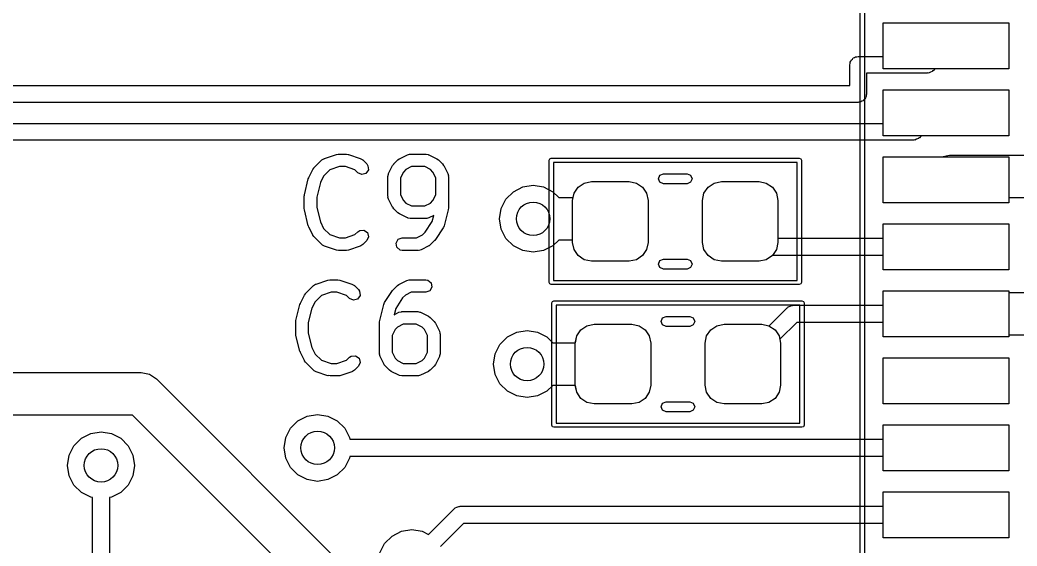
# Model space of a CAD drawing. Extents: x 96 to 198, y -147 to -47.
# Drawn here: x 122.95 to 134.85, y -119.67 to -113.39 of the extents above; entities that cross this region are included whole.
import ezdxf

# ---------------------------------------------------------------- set-up
doc = ezdxf.new("R2010")
doc.units = 0
doc.layers.add('BLACK', color=7, linetype='CONTINUOUS')

msp = doc.modelspace()

# ---------------------------------------------------------------- linework, layer by layer
at = {"layer": 'BLACK', "linetype": 'CONTINUOUS'}
for p, q in [((132.975, -122.8), (132.975, -109.4)), ((133.025, -109.425), (133.025, -122.775)), ((133.25, -113.825), (133.25, -113.425)), ((133.25, -113.425), (134.75, -113.425)), ((133.25, -113.975), (133.25, -113.425)), ((133.25, -113.425), (134.75, -113.425)), ((133.25, -113.975), (133.25, -113.425)), ((133.25, -113.425), (134.75, -113.425)), ((134.75, -113.425), (134.75, -113.975)), ((134.75, -113.425), (134.75, -113.975)), ((134.75, -113.425), (134.75, -113.975)), ((132.864, -113.881), (132.869, -113.866)), ((132.869, -113.866), (132.882, -113.857)), ((132.882, -113.857), (132.891, -113.844)), ((132.891, -113.844), (132.906, -113.839)), ((132.906, -113.839), (132.919, -113.83)), ((132.919, -113.83), (132.935, -113.83)), ((132.935, -113.83), (132.95, -113.825)), ((132.95, -113.825), (133.25, -113.825)), ((132.85, -113.925), (132.855, -113.91)), ((132.85, -114.175), (132.85, -113.925)), ((132.855, -113.894), (132.864, -113.881)), ((132.855, -113.91), (132.855, -113.894)), ((134.75, -113.975), (133.25, -113.975)), ((134.75, -113.975), (133.25, -113.975)), ((133.866, -113.975), (133.846, -113.996)), ((134.75, -113.975), (133.866, -113.975)), ((133.775, -114.025), (133.05, -114.025)), ((133.05, -114.025), (133.05, -114.275)), ((133.783, -114.023), (133.775, -114.025)), ((133.791, -114.024), (133.783, -114.023)), ((133.812, -114.013), (133.791, -114.024)), ((133.834, -114.006), (133.812, -114.013)), ((133.839, -113.999), (133.834, -114.006)), ((133.846, -113.996), (133.839, -113.999)), ((117.253, -114.175), (132.85, -114.175)), ((133.25, -114.625), (133.25, -114.225)), ((133.25, -114.225), (134.75, -114.225)), ((133.25, -114.775), (133.25, -114.225)), ((133.25, -114.225), (134.75, -114.225)), ((133.25, -114.775), (133.25, -114.225)), ((133.25, -114.225), (134.75, -114.225)), ((134.75, -114.225), (134.75, -114.775)), ((134.75, -114.225), (134.75, -114.775)), ((134.75, -114.225), (134.75, -114.775)), ((133.018, -114.343), (133.009, -114.356)), ((133.031, -114.334), (133.018, -114.343)), ((133.036, -114.319), (133.031, -114.334)), ((133.045, -114.306), (133.036, -114.319)), ((133.05, -114.275), (133.045, -114.29)), ((133.045, -114.29), (133.045, -114.306)), ((132.95, -114.375), (117.211, -114.375)), ((132.965, -114.37), (132.95, -114.375)), ((132.981, -114.37), (132.965, -114.37)), ((132.994, -114.361), (132.981, -114.37)), ((133.009, -114.356), (132.994, -114.361)), ((117.211, -114.625), (133.25, -114.625)), ((134.75, -114.775), (133.25, -114.775)), ((134.75, -114.775), (133.25, -114.775)), ((133.648, -114.813), (133.627, -114.824)), ((133.67, -114.806), (133.648, -114.813)), ((133.675, -114.799), (133.67, -114.806)), ((133.682, -114.796), (133.675, -114.799)), ((133.703, -114.775), (133.682, -114.796)), ((134.75, -114.775), (133.703, -114.775)), ((133.611, -114.825), (117.253, -114.825)), ((133.619, -114.823), (133.611, -114.825)), ((133.627, -114.824), (133.619, -114.823)), ((126.552, -115.062), (126.573, -115.047)), ((126.573, -115.047), (126.578, -115.047)), ((126.578, -115.047), (126.581, -115.044)), ((126.581, -115.044), (126.724, -114.996)), ((126.724, -114.996), (126.746, -114.993)), ((126.746, -114.993), (126.748, -114.992)), ((126.748, -114.992), (126.843, -114.992)), ((126.843, -114.992), (126.865, -114.996)), ((126.865, -114.996), (126.867, -114.996)), ((126.867, -114.996), (127.009, -115.044)), ((127.009, -115.044), (127.032, -115.056)), ((127.032, -115.056), (127.035, -115.06)), ((127.456, -115.062), (127.475, -115.049)), ((127.475, -115.049), (127.476, -115.048)), ((127.476, -115.048), (127.571, -115)), ((127.571, -115), (127.596, -114.993)), ((127.596, -114.993), (127.601, -114.994)), ((127.601, -114.994), (127.605, -114.992)), ((127.605, -114.992), (127.795, -114.992)), ((127.795, -114.992), (127.821, -114.997)), ((127.821, -114.997), (127.824, -115)), ((127.824, -115), (127.829, -115)), ((127.829, -115), (127.924, -115.048)), ((127.924, -115.048), (127.942, -115.061)), ((129.263, -115.066), (129.271, -115.048)), ((129.271, -115.048), (129.288, -115.041)), ((129.288, -115.041), (132.248, -115.041)), ((132.248, -115.041), (132.266, -115.048)), ((132.266, -115.048), (132.273, -115.066)), ((133.25, -115.575), (133.25, -115.025)), ((133.25, -115.025), (133.944, -115.025)), ((133.25, -115.575), (133.25, -115.025)), ((133.25, -115.025), (134.75, -115.025)), ((133.25, -115.575), (133.25, -115.025)), ((133.25, -115.025), (134.75, -115.025)), ((133.944, -115.025), (134.04, -115.006)), ((134.04, -115.006), (134.943, -115.006)), ((134.75, -115.025), (134.75, -115.575)), ((134.75, -115.025), (134.75, -115.575)), ((126.395, -115.272), (126.442, -115.177)), ((126.442, -115.177), (126.456, -115.159)), ((126.456, -115.157), (126.552, -115.062)), ((126.456, -115.159), (126.456, -115.157)), ((126.76, -115.142), (126.645, -115.181)), ((126.831, -115.142), (126.76, -115.142)), ((126.945, -115.181), (126.831, -115.142)), ((127.035, -115.06), (127.039, -115.062)), ((127.039, -115.062), (127.086, -115.11)), ((127.086, -115.11), (127.101, -115.131)), ((127.101, -115.131), (127.106, -115.182)), ((127.347, -115.224), (127.395, -115.129)), ((127.395, -115.129), (127.408, -115.111)), ((127.408, -115.111), (127.409, -115.11)), ((127.409, -115.11), (127.456, -115.062)), ((127.554, -115.177), (127.524, -115.207)), ((127.622, -115.142), (127.554, -115.177)), ((127.778, -115.142), (127.622, -115.142)), ((127.846, -115.177), (127.778, -115.142)), ((127.876, -115.207), (127.846, -115.177)), ((127.942, -115.061), (127.944, -115.062)), ((127.944, -115.062), (127.991, -115.11)), ((127.991, -115.11), (128.004, -115.128)), ((128.004, -115.128), (128.005, -115.129)), ((128.005, -115.129), (128.053, -115.224)), ((129.263, -116.526), (129.263, -115.066)), ((129.313, -115.091), (129.313, -116.501)), ((132.223, -115.091), (129.313, -115.091)), ((132.223, -116.501), (132.223, -115.091)), ((132.273, -115.066), (132.273, -116.526)), ((126.342, -115.478), (126.389, -115.287)), ((126.389, -115.287), (126.394, -115.275)), ((126.394, -115.275), (126.395, -115.272)), ((126.571, -115.255), (126.533, -115.332)), ((126.645, -115.181), (126.571, -115.255)), ((126.98, -115.216), (126.945, -115.181)), ((127.027, -115.237), (126.98, -115.216)), ((127.076, -115.224), (127.027, -115.237)), ((127.106, -115.182), (127.076, -115.224)), ((127.339, -115.258), (127.344, -115.232)), ((127.339, -115.496), (127.339, -115.258)), ((127.344, -115.232), (127.347, -115.229)), ((127.347, -115.229), (127.347, -115.224)), ((127.524, -115.207), (127.489, -115.276)), ((127.489, -115.276), (127.489, -115.478)), ((127.911, -115.276), (127.876, -115.207)), ((127.911, -115.478), (127.911, -115.276)), ((128.053, -115.224), (128.06, -115.249)), ((128.06, -115.249), (128.059, -115.254)), ((128.059, -115.254), (128.061, -115.258)), ((128.061, -115.258), (128.061, -115.639)), ((130.568, -115.286), (130.585, -115.243)), ((130.585, -115.328), (130.568, -115.286)), ((130.585, -115.243), (130.628, -115.226)), ((130.628, -115.226), (130.909, -115.226)), ((130.909, -115.226), (130.951, -115.243)), ((130.951, -115.243), (130.969, -115.286)), ((130.969, -115.286), (130.951, -115.328)), ((126.533, -115.332), (126.489, -115.505)), ((128.837, -115.441), (128.948, -115.384)), ((128.948, -115.384), (129.072, -115.365)), ((129.072, -115.365), (129.195, -115.384)), ((129.195, -115.384), (129.307, -115.441)), ((129.56, -115.46), (129.609, -115.387)), ((129.56, -115.46), (129.609, -115.387)), ((129.56, -115.46), (129.609, -115.387)), ((129.609, -115.387), (129.682, -115.338)), ((129.609, -115.387), (129.682, -115.338)), ((129.609, -115.387), (129.682, -115.338)), ((129.682, -115.338), (129.768, -115.321)), ((129.682, -115.338), (129.768, -115.321)), ((129.682, -115.338), (129.768, -115.321)), ((129.768, -115.321), (130.218, -115.321)), ((129.768, -115.321), (130.218, -115.321)), ((129.768, -115.321), (130.218, -115.321)), ((130.218, -115.321), (130.304, -115.338)), ((130.218, -115.321), (130.304, -115.338)), ((130.218, -115.321), (130.304, -115.338)), ((130.304, -115.338), (130.377, -115.387)), ((130.304, -115.338), (130.377, -115.387)), ((130.304, -115.338), (130.377, -115.387)), ((130.377, -115.387), (130.426, -115.46)), ((130.377, -115.387), (130.426, -115.46)), ((130.377, -115.387), (130.426, -115.46)), ((130.628, -115.346), (130.585, -115.328)), ((130.909, -115.346), (130.628, -115.346)), ((130.951, -115.328), (130.909, -115.346)), ((131.11, -115.46), (131.159, -115.387)), ((131.11, -115.46), (131.159, -115.387)), ((131.11, -115.46), (131.159, -115.387)), ((131.159, -115.387), (131.232, -115.338)), ((131.159, -115.387), (131.232, -115.338)), ((131.159, -115.387), (131.232, -115.338)), ((131.232, -115.338), (131.318, -115.321)), ((131.232, -115.338), (131.318, -115.321)), ((131.232, -115.338), (131.318, -115.321)), ((131.318, -115.321), (131.768, -115.321)), ((131.318, -115.321), (131.768, -115.321)), ((131.318, -115.321), (131.768, -115.321)), ((131.768, -115.321), (131.854, -115.338)), ((131.768, -115.321), (131.854, -115.338)), ((131.768, -115.321), (131.854, -115.338)), ((131.854, -115.338), (131.927, -115.387)), ((131.854, -115.338), (131.927, -115.387)), ((131.854, -115.338), (131.927, -115.387)), ((131.927, -115.387), (131.976, -115.46)), ((131.927, -115.387), (131.976, -115.46)), ((131.927, -115.387), (131.976, -115.46)), ((126.339, -115.496), (126.342, -115.481)), ((126.339, -115.639), (126.339, -115.496)), ((126.342, -115.481), (126.342, -115.478)), ((126.489, -115.505), (126.489, -115.63)), ((127.341, -115.5), (127.339, -115.496)), ((127.34, -115.505), (127.341, -115.5)), ((127.347, -115.529), (127.34, -115.505)), ((127.395, -115.625), (127.347, -115.529)), ((127.489, -115.478), (127.524, -115.547)), ((127.876, -115.547), (127.911, -115.478)), ((128.691, -115.641), (128.748, -115.529)), ((128.748, -115.529), (128.837, -115.441)), ((129.307, -115.441), (129.377, -115.511)), ((129.377, -115.511), (129.55, -115.511)), ((129.543, -115.546), (129.56, -115.46)), ((129.543, -115.546), (129.56, -115.46)), ((129.55, -115.511), (129.56, -115.46)), ((130.426, -115.46), (130.443, -115.546)), ((130.426, -115.46), (130.443, -115.546)), ((130.426, -115.46), (130.443, -115.546)), ((131.093, -115.546), (131.11, -115.46)), ((131.093, -115.546), (131.11, -115.46)), ((131.093, -115.546), (131.11, -115.46)), ((131.976, -115.46), (131.993, -115.546)), ((131.976, -115.46), (131.993, -115.546)), ((131.976, -115.46), (131.993, -115.546)), ((134.943, -115.514), (134.75, -115.514)), ((134.75, -115.514), (134.75, -115.575)), ((126.34, -115.642), (126.339, -115.639)), ((126.342, -115.657), (126.34, -115.642)), ((126.489, -115.63), (126.533, -115.803)), ((127.396, -115.626), (127.395, -115.625)), ((127.409, -115.644), (127.396, -115.626)), ((127.456, -115.692), (127.409, -115.644)), ((127.524, -115.547), (127.554, -115.577)), ((127.554, -115.577), (127.622, -115.611)), ((127.622, -115.611), (127.778, -115.611)), ((127.778, -115.611), (127.846, -115.577)), ((127.846, -115.577), (127.876, -115.547)), ((128.061, -115.639), (128.058, -115.654)), ((128.672, -115.765), (128.691, -115.641)), ((129.543, -116.046), (129.543, -115.546)), ((129.543, -116.046), (129.543, -115.546)), ((130.443, -115.546), (130.443, -116.046)), ((130.443, -115.546), (130.443, -116.046)), ((130.443, -115.546), (130.443, -116.046)), ((131.093, -116.046), (131.093, -115.546)), ((131.093, -116.046), (131.093, -115.546)), ((131.093, -116.046), (131.093, -115.546)), ((131.993, -115.546), (131.993, -115.998)), ((131.993, -115.546), (131.993, -116.046)), ((131.993, -115.546), (131.993, -116.046)), ((134.75, -115.575), (133.25, -115.575)), ((134.75, -115.575), (133.25, -115.575)), ((134.75, -115.575), (133.25, -115.575)), ((126.389, -115.847), (126.342, -115.657)), ((127.458, -115.693), (127.456, -115.692)), ((127.476, -115.706), (127.458, -115.693)), ((127.571, -115.754), (127.476, -115.706)), ((127.576, -115.754), (127.571, -115.754)), ((127.579, -115.757), (127.576, -115.754)), ((127.605, -115.761), (127.579, -115.757)), ((127.795, -115.761), (127.605, -115.761)), ((127.799, -115.76), (127.795, -115.761)), ((127.804, -115.761), (127.799, -115.76)), ((127.829, -115.754), (127.804, -115.761)), ((127.887, -115.724), (127.829, -115.754)), ((127.868, -115.798), (127.887, -115.724)), ((128.058, -115.657), (128.011, -115.847)), ((128.058, -115.654), (128.058, -115.657)), ((128.691, -115.888), (128.672, -115.765)), ((126.391, -115.85), (126.389, -115.847)), ((126.395, -115.863), (126.391, -115.85)), ((126.442, -115.958), (126.395, -115.863)), ((126.533, -115.803), (126.571, -115.88)), ((126.571, -115.88), (126.645, -115.954)), ((127.785, -115.924), (127.868, -115.798)), ((128, -115.871), (127.905, -116.014)), ((128.001, -115.87), (128, -115.871)), ((128.011, -115.847), (128.001, -115.87)), ((128.748, -116), (128.691, -115.888)), ((133.25, -115.998), (133.25, -115.825)), ((133.25, -115.825), (134.75, -115.825)), ((133.25, -116.375), (133.25, -115.825)), ((133.25, -115.825), (134.75, -115.825)), ((133.25, -116.375), (133.25, -115.825)), ((133.25, -115.825), (134.75, -115.825)), ((134.75, -115.825), (134.75, -116.375)), ((134.75, -115.825), (134.75, -116.375)), ((134.75, -115.825), (134.75, -116.375)), ((126.444, -115.959), (126.442, -115.958)), ((126.456, -115.978), (126.444, -115.959)), ((126.552, -116.073), (126.456, -115.978)), ((126.645, -115.954), (126.76, -115.992)), ((126.76, -115.992), (126.831, -115.992)), ((126.831, -115.992), (126.945, -115.954)), ((126.945, -115.954), (126.98, -115.919)), ((126.98, -115.919), (127.002, -115.904)), ((127.002, -115.904), (127.053, -115.9)), ((127.053, -115.9), (127.095, -115.929)), ((127.108, -115.979), (127.086, -116.025)), ((127.095, -115.929), (127.108, -115.979)), ((127.436, -116.054), (127.461, -116.01)), ((127.461, -116.01), (127.51, -115.992)), ((127.51, -115.992), (127.682, -115.992)), ((127.682, -115.992), (127.751, -115.958)), ((127.751, -115.958), (127.785, -115.924)), ((128.837, -116.088), (128.748, -116)), ((131.993, -115.998), (133.25, -115.998)), ((126.556, -116.075), (126.552, -116.073)), ((126.558, -116.079), (126.556, -116.075)), ((126.581, -116.091), (126.558, -116.079)), ((126.724, -116.139), (126.581, -116.091)), ((127.009, -116.091), (126.867, -116.139)), ((127.013, -116.088), (127.009, -116.091)), ((127.017, -116.088), (127.013, -116.088)), ((127.039, -116.073), (127.017, -116.088)), ((127.086, -116.025), (127.039, -116.073)), ((127.445, -116.105), (127.436, -116.054)), ((127.484, -116.138), (127.445, -116.105)), ((127.829, -116.087), (127.734, -116.134)), ((127.83, -116.086), (127.829, -116.087)), ((127.848, -116.073), (127.83, -116.086)), ((127.896, -116.025), (127.848, -116.073)), ((127.897, -116.022), (127.896, -116.025)), ((127.905, -116.014), (127.897, -116.022)), ((128.948, -116.145), (128.837, -116.088)), ((129.307, -116.088), (129.195, -116.145)), ((129.377, -116.019), (129.307, -116.088)), ((129.543, -116.019), (129.377, -116.019)), ((129.543, -116.046), (129.543, -116.019)), ((129.56, -116.132), (129.543, -116.046)), ((129.56, -116.132), (129.543, -116.046)), ((129.56, -116.132), (129.543, -116.046)), ((130.443, -116.046), (130.426, -116.132)), ((130.443, -116.046), (130.426, -116.132)), ((130.443, -116.046), (130.426, -116.132)), ((131.11, -116.132), (131.093, -116.046)), ((131.11, -116.132), (131.093, -116.046)), ((131.11, -116.132), (131.093, -116.046)), ((131.993, -116.046), (131.976, -116.132)), ((131.993, -116.046), (131.976, -116.132)), ((126.726, -116.138), (126.724, -116.139)), ((126.748, -116.142), (126.726, -116.138)), ((126.843, -116.142), (126.748, -116.142)), ((126.844, -116.142), (126.843, -116.142)), ((126.867, -116.139), (126.844, -116.142)), ((127.51, -116.142), (127.484, -116.138)), ((127.7, -116.142), (127.51, -116.142)), ((127.704, -116.141), (127.7, -116.142)), ((127.709, -116.142), (127.704, -116.141)), ((127.734, -116.134), (127.709, -116.142)), ((129.072, -116.165), (128.948, -116.145)), ((129.195, -116.145), (129.072, -116.165)), ((129.609, -116.205), (129.56, -116.132)), ((129.609, -116.205), (129.56, -116.132)), ((129.609, -116.205), (129.56, -116.132)), ((129.682, -116.254), (129.609, -116.205)), ((129.682, -116.254), (129.609, -116.205)), ((129.682, -116.254), (129.609, -116.205)), ((130.377, -116.205), (130.304, -116.254)), ((130.377, -116.205), (130.304, -116.254)), ((130.377, -116.205), (130.304, -116.254)), ((130.426, -116.132), (130.377, -116.205)), ((130.426, -116.132), (130.377, -116.205)), ((130.426, -116.132), (130.377, -116.205)), ((130.585, -116.263), (130.628, -116.246)), ((130.628, -116.246), (130.909, -116.246)), ((130.909, -116.246), (130.951, -116.263)), ((131.159, -116.205), (131.11, -116.132)), ((131.159, -116.205), (131.11, -116.132)), ((131.159, -116.205), (131.11, -116.132)), ((131.232, -116.254), (131.159, -116.205)), ((131.232, -116.254), (131.159, -116.205)), ((131.232, -116.254), (131.159, -116.205)), ((131.927, -116.205), (131.854, -116.254)), ((131.927, -116.205), (131.854, -116.254)), ((131.927, -116.205), (131.854, -116.254)), ((131.976, -116.132), (131.927, -116.205)), ((131.976, -116.132), (131.927, -116.205)), ((131.93, -116.202), (131.927, -116.205)), ((133.25, -116.202), (131.93, -116.202)), ((133.25, -116.375), (133.25, -116.202)), ((129.768, -116.271), (129.682, -116.254)), ((129.768, -116.271), (129.682, -116.254)), ((129.768, -116.271), (129.682, -116.254)), ((130.218, -116.271), (129.768, -116.271)), ((130.218, -116.271), (129.768, -116.271)), ((130.218, -116.271), (129.768, -116.271)), ((130.304, -116.254), (130.218, -116.271)), ((130.304, -116.254), (130.218, -116.271)), ((130.304, -116.254), (130.218, -116.271)), ((130.568, -116.306), (130.585, -116.263)), ((130.585, -116.348), (130.568, -116.306)), ((130.628, -116.366), (130.585, -116.348)), ((130.909, -116.366), (130.628, -116.366)), ((130.951, -116.348), (130.909, -116.366)), ((130.951, -116.263), (130.969, -116.306)), ((130.969, -116.306), (130.951, -116.348)), ((131.318, -116.271), (131.232, -116.254)), ((131.318, -116.271), (131.232, -116.254)), ((131.318, -116.271), (131.232, -116.254)), ((131.768, -116.271), (131.318, -116.271)), ((131.768, -116.271), (131.318, -116.271)), ((131.768, -116.271), (131.318, -116.271)), ((131.854, -116.254), (131.768, -116.271)), ((131.854, -116.254), (131.768, -116.271)), ((131.854, -116.254), (131.768, -116.271)), ((134.75, -116.375), (133.25, -116.375)), ((134.75, -116.375), (133.25, -116.375)), ((134.75, -116.375), (133.25, -116.375)), ((126.356, -116.657), (126.452, -116.562)), ((126.452, -116.562), (126.473, -116.547)), ((126.473, -116.547), (126.478, -116.547)), ((126.478, -116.547), (126.481, -116.544)), ((126.481, -116.544), (126.624, -116.496)), ((126.624, -116.496), (126.646, -116.493)), ((126.646, -116.493), (126.648, -116.492)), ((126.648, -116.492), (126.743, -116.492)), ((126.743, -116.492), (126.765, -116.496)), ((126.765, -116.496), (126.767, -116.496)), ((126.767, -116.496), (126.909, -116.544)), ((126.909, -116.544), (126.932, -116.556)), ((126.932, -116.556), (126.935, -116.56)), ((126.935, -116.56), (126.939, -116.562)), ((126.939, -116.562), (126.986, -116.61)), ((127.404, -116.61), (127.452, -116.562)), ((127.452, -116.562), (127.47, -116.549)), ((127.47, -116.549), (127.471, -116.548)), ((127.471, -116.548), (127.566, -116.5)), ((127.566, -116.5), (127.591, -116.493)), ((127.591, -116.493), (127.596, -116.494)), ((127.596, -116.494), (127.6, -116.492)), ((127.6, -116.492), (127.79, -116.492)), ((127.79, -116.492), (127.816, -116.497)), ((127.816, -116.497), (127.855, -116.53)), ((127.864, -116.58), (127.839, -116.625)), ((127.855, -116.53), (127.864, -116.58)), ((129.271, -116.543), (129.263, -116.526)), ((129.288, -116.551), (129.271, -116.543)), ((132.248, -116.551), (129.288, -116.551)), ((129.313, -116.501), (132.223, -116.501)), ((132.266, -116.543), (132.248, -116.551)), ((132.273, -116.526), (132.266, -116.543)), ((126.295, -116.772), (126.342, -116.677)), ((126.342, -116.677), (126.356, -116.659)), ((126.356, -116.659), (126.356, -116.657)), ((126.545, -116.681), (126.471, -116.755)), ((126.66, -116.642), (126.545, -116.681)), ((126.731, -116.642), (126.66, -116.642)), ((126.845, -116.681), (126.731, -116.642)), ((126.88, -116.716), (126.845, -116.681)), ((126.927, -116.737), (126.88, -116.716)), ((126.976, -116.724), (126.927, -116.737)), ((127.006, -116.682), (126.976, -116.724)), ((126.986, -116.61), (127.001, -116.631)), ((127.001, -116.631), (127.006, -116.682)), ((127.3, -116.764), (127.395, -116.621)), ((127.395, -116.621), (127.403, -116.613)), ((127.403, -116.613), (127.404, -116.61)), ((127.515, -116.71), (127.432, -116.836)), ((127.549, -116.677), (127.515, -116.71)), ((127.618, -116.642), (127.549, -116.677)), ((127.79, -116.642), (127.618, -116.642)), ((127.839, -116.625), (127.79, -116.642)), ((133.25, -116.798), (133.25, -116.625)), ((133.25, -116.625), (134.75, -116.625)), ((133.25, -117.175), (133.25, -116.625)), ((133.25, -116.625), (134.75, -116.625)), ((133.25, -117.175), (133.25, -116.625)), ((133.25, -116.625), (134.75, -116.625)), ((134.75, -116.625), (134.75, -116.646)), ((134.75, -116.625), (134.75, -117.175)), ((134.75, -116.625), (134.75, -117.175)), ((134.75, -116.646), (135.946, -116.646)), ((126.242, -116.978), (126.289, -116.787)), ((126.289, -116.787), (126.294, -116.775)), ((126.294, -116.775), (126.295, -116.772)), ((126.433, -116.832), (126.389, -117.005)), ((126.471, -116.755), (126.433, -116.832)), ((127.242, -116.978), (127.289, -116.787)), ((127.289, -116.787), (127.299, -116.764)), ((127.299, -116.764), (127.3, -116.764)), ((127.432, -116.836), (127.413, -116.91)), ((129.295, -116.77), (129.302, -116.752)), ((129.295, -118.23), (129.295, -116.77)), ((129.302, -116.752), (129.32, -116.745)), ((129.32, -116.745), (132.28, -116.745)), ((129.345, -116.795), (129.345, -118.205)), ((132.255, -116.795), (129.345, -116.795)), ((131.888, -117.043), (132.103, -116.828)), ((132.103, -116.828), (132.11, -116.824)), ((132.11, -116.824), (132.115, -116.818)), ((132.115, -116.818), (132.138, -116.81)), ((132.138, -116.81), (132.159, -116.8)), ((132.159, -116.8), (132.167, -116.801)), ((132.167, -116.801), (132.175, -116.798)), ((132.175, -116.798), (133.25, -116.798)), ((132.255, -118.205), (132.255, -116.795)), ((132.28, -116.745), (132.298, -116.752)), ((132.298, -116.752), (132.305, -116.77)), ((132.305, -116.77), (132.305, -118.23)), ((127.413, -116.91), (127.471, -116.881)), ((127.471, -116.881), (127.496, -116.874)), ((127.496, -116.874), (127.501, -116.875)), ((127.501, -116.875), (127.505, -116.873)), ((127.505, -116.873), (127.695, -116.873)), ((127.695, -116.873), (127.721, -116.878)), ((127.721, -116.878), (127.724, -116.881)), ((127.724, -116.881), (127.729, -116.881)), ((127.729, -116.881), (127.824, -116.929)), ((127.824, -116.929), (127.842, -116.942)), ((127.842, -116.942), (127.844, -116.943)), ((127.844, -116.943), (127.891, -116.991)), ((130.599, -116.99), (130.617, -116.948)), ((130.617, -116.948), (130.659, -116.93)), ((130.659, -116.93), (130.941, -116.93)), ((130.941, -116.93), (130.983, -116.948)), ((130.983, -116.948), (131.001, -116.99)), ((126.239, -116.996), (126.242, -116.981)), ((126.239, -117.139), (126.239, -116.996)), ((126.242, -116.981), (126.242, -116.978)), ((126.389, -117.005), (126.389, -117.13)), ((127.239, -116.996), (127.242, -116.981)), ((127.239, -117.377), (127.239, -116.996)), ((127.242, -116.981), (127.242, -116.978)), ((127.454, -117.058), (127.424, -117.088)), ((127.522, -117.023), (127.454, -117.058)), ((127.678, -117.023), (127.522, -117.023)), ((127.746, -117.058), (127.678, -117.023)), ((127.776, -117.088), (127.746, -117.058)), ((127.891, -116.991), (127.904, -117.009)), ((127.904, -117.009), (127.905, -117.01)), ((127.905, -117.01), (127.953, -117.105)), ((129.641, -117.091), (129.714, -117.042)), ((129.641, -117.091), (129.714, -117.042)), ((129.641, -117.091), (129.714, -117.042)), ((129.714, -117.042), (129.8, -117.025)), ((129.714, -117.042), (129.8, -117.025)), ((129.714, -117.042), (129.8, -117.025)), ((129.8, -117.025), (130.25, -117.025)), ((129.8, -117.025), (130.25, -117.025)), ((129.8, -117.025), (130.25, -117.025)), ((130.25, -117.025), (130.336, -117.042)), ((130.25, -117.025), (130.336, -117.042)), ((130.25, -117.025), (130.336, -117.042)), ((130.336, -117.042), (130.409, -117.091)), ((130.336, -117.042), (130.409, -117.091)), ((130.336, -117.042), (130.409, -117.091)), ((130.617, -117.032), (130.599, -116.99)), ((130.659, -117.05), (130.617, -117.032)), ((130.941, -117.05), (130.659, -117.05)), ((130.983, -117.032), (130.941, -117.05)), ((131.001, -116.99), (130.983, -117.032)), ((131.191, -117.091), (131.264, -117.042)), ((131.191, -117.091), (131.264, -117.042)), ((131.191, -117.091), (131.264, -117.042)), ((131.264, -117.042), (131.35, -117.025)), ((131.264, -117.042), (131.35, -117.025)), ((131.264, -117.042), (131.35, -117.025)), ((131.35, -117.025), (131.8, -117.025)), ((131.35, -117.025), (131.8, -117.025)), ((131.35, -117.025), (131.8, -117.025)), ((131.8, -117.025), (131.886, -117.042)), ((131.8, -117.025), (131.886, -117.042)), ((131.8, -117.025), (131.886, -117.042)), ((131.886, -117.042), (131.888, -117.043)), ((131.886, -117.042), (131.959, -117.091)), ((131.886, -117.042), (131.959, -117.091)), ((132.217, -117.002), (132.016, -117.203)), ((133.25, -117.002), (132.217, -117.002)), ((133.25, -117.175), (133.25, -117.002)), ((126.24, -117.142), (126.239, -117.139)), ((126.242, -117.157), (126.24, -117.142)), ((126.289, -117.347), (126.242, -117.157)), ((126.389, -117.13), (126.433, -117.303)), ((127.424, -117.088), (127.389, -117.157)), ((127.389, -117.157), (127.389, -117.359)), ((127.811, -117.157), (127.776, -117.088)), ((127.811, -117.359), (127.811, -117.157)), ((127.953, -117.105), (127.96, -117.13)), ((127.96, -117.13), (127.959, -117.135)), ((127.959, -117.135), (127.961, -117.139)), ((127.961, -117.139), (127.961, -117.377)), ((128.676, -117.265), (128.765, -117.176)), ((128.765, -117.176), (128.876, -117.12)), ((128.876, -117.12), (129, -117.1)), ((129, -117.1), (129.124, -117.12)), ((129.124, -117.12), (129.235, -117.176)), ((129.235, -117.176), (129.305, -117.246)), ((129.575, -117.25), (129.592, -117.164)), ((129.575, -117.25), (129.592, -117.164)), ((129.576, -117.246), (129.592, -117.164)), ((129.592, -117.164), (129.641, -117.091)), ((129.592, -117.164), (129.641, -117.091)), ((129.592, -117.164), (129.641, -117.091)), ((130.409, -117.091), (130.458, -117.164)), ((130.409, -117.091), (130.458, -117.164)), ((130.409, -117.091), (130.458, -117.164)), ((130.458, -117.164), (130.475, -117.25)), ((130.458, -117.164), (130.475, -117.25)), ((130.458, -117.164), (130.475, -117.25)), ((131.125, -117.25), (131.142, -117.164)), ((131.125, -117.25), (131.142, -117.164)), ((131.125, -117.25), (131.142, -117.164)), ((131.142, -117.164), (131.191, -117.091)), ((131.142, -117.164), (131.191, -117.091)), ((131.142, -117.164), (131.191, -117.091)), ((131.959, -117.091), (132.008, -117.164)), ((131.959, -117.091), (132.008, -117.164)), ((132.008, -117.164), (132.025, -117.25)), ((132.008, -117.164), (132.025, -117.25)), ((134.75, -117.175), (133.25, -117.175)), ((134.75, -117.175), (133.25, -117.175)), ((134.75, -117.175), (133.25, -117.175)), ((136.2, -117.154), (134.75, -117.154)), ((134.75, -117.154), (134.75, -117.175)), ((126.433, -117.303), (126.471, -117.38)), ((128.62, -117.376), (128.676, -117.265)), ((129.305, -117.246), (129.576, -117.246)), ((129.575, -117.75), (129.575, -117.25)), ((129.575, -117.75), (129.575, -117.25)), ((130.475, -117.25), (130.475, -117.75)), ((130.475, -117.25), (130.475, -117.75)), ((130.475, -117.25), (130.475, -117.75)), ((131.125, -117.75), (131.125, -117.25)), ((131.125, -117.75), (131.125, -117.25)), ((131.125, -117.75), (131.125, -117.25)), ((132.016, -117.203), (132.025, -117.25)), ((132.025, -117.25), (132.025, -117.75)), ((132.025, -117.25), (132.025, -117.75)), ((132.025, -117.25), (132.025, -117.75)), ((126.291, -117.35), (126.289, -117.347)), ((126.295, -117.363), (126.291, -117.35)), ((126.342, -117.458), (126.295, -117.363)), ((126.471, -117.38), (126.545, -117.454)), ((126.845, -117.454), (126.88, -117.419)), ((126.88, -117.419), (126.902, -117.404)), ((126.902, -117.404), (126.953, -117.4)), ((126.953, -117.4), (126.995, -117.429)), ((126.995, -117.429), (127.008, -117.479)), ((127.241, -117.381), (127.239, -117.377)), ((127.24, -117.385), (127.241, -117.381)), ((127.247, -117.41), (127.24, -117.385)), ((127.295, -117.506), (127.247, -117.41)), ((127.389, -117.359), (127.424, -117.428)), ((127.424, -117.428), (127.454, -117.458)), ((127.746, -117.458), (127.776, -117.428)), ((127.776, -117.428), (127.811, -117.359)), ((127.953, -117.41), (127.905, -117.506)), ((127.956, -117.403), (127.953, -117.406)), ((127.953, -117.406), (127.953, -117.41)), ((127.961, -117.377), (127.956, -117.403)), ((128.6, -117.5), (128.62, -117.376)), ((133.25, -117.975), (133.25, -117.425)), ((133.25, -117.425), (134.75, -117.425)), ((133.25, -117.975), (133.25, -117.425)), ((133.25, -117.425), (134.75, -117.425)), ((133.25, -117.975), (133.25, -117.425)), ((133.25, -117.425), (134.75, -117.425)), ((134.75, -117.425), (134.75, -117.975)), ((134.75, -117.425), (134.75, -117.975)), ((134.75, -117.425), (134.75, -117.975)), ((126.344, -117.459), (126.342, -117.458)), ((126.356, -117.478), (126.344, -117.459)), ((126.452, -117.573), (126.356, -117.478)), ((126.545, -117.454), (126.66, -117.492)), ((126.66, -117.492), (126.731, -117.492)), ((126.731, -117.492), (126.845, -117.454)), ((126.986, -117.525), (126.939, -117.573)), ((127.008, -117.479), (126.986, -117.525)), ((127.296, -117.507), (127.295, -117.506)), ((127.309, -117.525), (127.296, -117.507)), ((127.356, -117.573), (127.309, -117.525)), ((127.454, -117.458), (127.522, -117.492)), ((127.522, -117.492), (127.678, -117.492)), ((127.678, -117.492), (127.746, -117.458)), ((127.891, -117.525), (127.844, -117.573)), ((127.892, -117.524), (127.891, -117.525)), ((127.905, -117.506), (127.892, -117.524)), ((128.62, -117.624), (128.6, -117.5)), ((118.469, -117.602), (124.396, -117.602)), ((124.396, -117.602), (124.493, -117.622)), ((124.493, -117.622), (124.564, -117.669)), ((124.564, -117.669), (124.576, -117.677)), ((126.456, -117.575), (126.452, -117.573)), ((126.458, -117.579), (126.456, -117.575)), ((126.481, -117.591), (126.458, -117.579)), ((126.624, -117.639), (126.481, -117.591)), ((126.626, -117.638), (126.624, -117.639)), ((126.648, -117.642), (126.626, -117.638)), ((126.743, -117.642), (126.648, -117.642)), ((126.744, -117.642), (126.743, -117.642)), ((126.767, -117.639), (126.744, -117.642)), ((126.909, -117.591), (126.767, -117.639)), ((126.913, -117.588), (126.909, -117.591)), ((126.917, -117.588), (126.913, -117.588)), ((126.939, -117.573), (126.917, -117.588)), ((127.358, -117.573), (127.356, -117.573)), ((127.376, -117.587), (127.358, -117.573)), ((127.471, -117.634), (127.376, -117.587)), ((127.476, -117.635), (127.471, -117.634)), ((127.479, -117.638), (127.476, -117.635)), ((127.505, -117.642), (127.479, -117.638)), ((127.695, -117.642), (127.505, -117.642)), ((127.699, -117.641), (127.695, -117.642)), ((127.704, -117.642), (127.699, -117.641)), ((127.729, -117.634), (127.704, -117.642)), ((127.824, -117.587), (127.729, -117.634)), ((127.825, -117.586), (127.824, -117.587)), ((127.844, -117.573), (127.825, -117.586)), ((128.676, -117.735), (128.62, -117.624)), ((124.576, -117.677), (129.648, -122.749)), ((128.765, -117.824), (128.676, -117.735)), ((129.305, -117.754), (129.235, -117.824)), ((129.576, -117.754), (129.305, -117.754)), ((129.592, -117.836), (129.575, -117.75)), ((129.592, -117.836), (129.575, -117.75)), ((129.592, -117.836), (129.576, -117.754)), ((130.475, -117.75), (130.458, -117.836)), ((130.475, -117.75), (130.458, -117.836)), ((130.475, -117.75), (130.458, -117.836)), ((131.142, -117.836), (131.125, -117.75)), ((131.142, -117.836), (131.125, -117.75)), ((131.142, -117.836), (131.125, -117.75)), ((132.025, -117.75), (132.008, -117.836)), ((132.025, -117.75), (132.008, -117.836)), ((132.025, -117.75), (132.008, -117.836)), ((128.876, -117.88), (128.765, -117.824)), ((129, -117.9), (128.876, -117.88)), ((129.124, -117.88), (129, -117.9)), ((129.235, -117.824), (129.124, -117.88)), ((129.641, -117.909), (129.592, -117.836)), ((129.641, -117.909), (129.592, -117.836)), ((129.641, -117.909), (129.592, -117.836)), ((129.714, -117.958), (129.641, -117.909)), ((129.714, -117.958), (129.641, -117.909)), ((129.714, -117.958), (129.641, -117.909)), ((130.409, -117.909), (130.336, -117.958)), ((130.409, -117.909), (130.336, -117.958)), ((130.409, -117.909), (130.336, -117.958)), ((130.458, -117.836), (130.409, -117.909)), ((130.458, -117.836), (130.409, -117.909)), ((130.458, -117.836), (130.409, -117.909)), ((131.191, -117.909), (131.142, -117.836)), ((131.191, -117.909), (131.142, -117.836)), ((131.191, -117.909), (131.142, -117.836)), ((131.264, -117.958), (131.191, -117.909)), ((131.264, -117.958), (131.191, -117.909)), ((131.264, -117.958), (131.191, -117.909)), ((131.959, -117.909), (131.886, -117.958)), ((131.959, -117.909), (131.886, -117.958)), ((131.959, -117.909), (131.886, -117.958)), ((132.008, -117.836), (131.959, -117.909)), ((132.008, -117.836), (131.959, -117.909)), ((132.008, -117.836), (131.959, -117.909)), ((129.8, -117.975), (129.714, -117.958)), ((129.8, -117.975), (129.714, -117.958)), ((129.8, -117.975), (129.714, -117.958)), ((130.25, -117.975), (129.8, -117.975)), ((130.25, -117.975), (129.8, -117.975)), ((130.25, -117.975), (129.8, -117.975)), ((130.336, -117.958), (130.25, -117.975)), ((130.336, -117.958), (130.25, -117.975)), ((130.336, -117.958), (130.25, -117.975)), ((130.599, -118.01), (130.617, -117.968)), ((130.617, -118.052), (130.599, -118.01)), ((130.617, -117.968), (130.659, -117.95)), ((130.659, -117.95), (130.941, -117.95)), ((130.941, -117.95), (130.983, -117.968)), ((130.983, -117.968), (131.001, -118.01)), ((131.001, -118.01), (130.983, -118.052)), ((131.35, -117.975), (131.264, -117.958)), ((131.35, -117.975), (131.264, -117.958)), ((131.35, -117.975), (131.264, -117.958)), ((131.8, -117.975), (131.35, -117.975)), ((131.8, -117.975), (131.35, -117.975)), ((131.8, -117.975), (131.35, -117.975)), ((131.886, -117.958), (131.8, -117.975)), ((131.886, -117.958), (131.8, -117.975)), ((131.886, -117.958), (131.8, -117.975)), ((134.75, -117.975), (133.25, -117.975)), ((134.75, -117.975), (133.25, -117.975)), ((134.75, -117.975), (133.25, -117.975)), ((124.291, -118.11), (117.961, -118.11)), ((129.29, -123.109), (124.291, -118.11)), ((126.265, -118.176), (126.376, -118.12)), ((126.376, -118.12), (126.5, -118.1)), ((126.5, -118.1), (126.624, -118.12)), ((126.624, -118.12), (126.735, -118.176)), ((130.659, -118.07), (130.617, -118.052)), ((130.941, -118.07), (130.659, -118.07)), ((130.983, -118.052), (130.941, -118.07)), ((126.12, -118.376), (126.176, -118.265)), ((126.176, -118.265), (126.265, -118.176)), ((126.735, -118.176), (126.824, -118.265)), ((126.824, -118.265), (126.88, -118.376)), ((129.302, -118.248), (129.295, -118.23)), ((129.32, -118.255), (129.302, -118.248)), ((132.28, -118.255), (129.32, -118.255)), ((129.345, -118.205), (132.255, -118.205)), ((132.298, -118.248), (132.28, -118.255)), ((132.305, -118.23), (132.298, -118.248)), ((133.25, -118.398), (133.25, -118.225)), ((133.25, -118.225), (134.75, -118.225)), ((133.25, -118.775), (133.25, -118.225)), ((133.25, -118.225), (134.75, -118.225)), ((133.25, -118.775), (133.25, -118.225)), ((133.25, -118.225), (134.75, -118.225)), ((134.75, -118.225), (134.75, -118.775)), ((134.75, -118.225), (134.75, -118.775)), ((134.75, -118.225), (134.75, -118.775)), ((123.593, -118.475), (123.681, -118.386)), ((123.681, -118.386), (123.793, -118.329)), ((123.793, -118.329), (123.916, -118.31)), ((123.916, -118.31), (124.04, -118.329)), ((124.04, -118.329), (124.152, -118.386)), ((124.152, -118.386), (124.24, -118.475)), ((126.1, -118.5), (126.12, -118.376)), ((126.88, -118.376), (126.884, -118.398)), ((123.536, -118.586), (123.593, -118.475)), ((124.24, -118.475), (124.297, -118.586)), ((126.12, -118.624), (126.1, -118.5)), ((126.884, -118.398), (133.25, -118.398)), ((123.516, -118.71), (123.536, -118.586)), ((124.297, -118.586), (124.316, -118.71)), ((126.176, -118.735), (126.12, -118.624)), ((126.88, -118.624), (126.824, -118.735)), ((126.884, -118.602), (126.88, -118.624)), ((133.25, -118.602), (126.884, -118.602)), ((133.25, -118.775), (133.25, -118.602)), ((123.536, -118.833), (123.516, -118.71)), ((124.316, -118.71), (124.297, -118.833)), ((126.265, -118.824), (126.176, -118.735)), ((126.824, -118.735), (126.735, -118.824)), ((123.593, -118.945), (123.536, -118.833)), ((124.297, -118.833), (124.24, -118.945)), ((126.376, -118.88), (126.265, -118.824)), ((126.735, -118.824), (126.624, -118.88)), ((134.75, -118.775), (133.25, -118.775)), ((134.75, -118.775), (133.25, -118.775)), ((134.75, -118.775), (133.25, -118.775)), ((123.681, -119.033), (123.593, -118.945)), ((124.24, -118.945), (124.152, -119.033)), ((126.5, -118.9), (126.376, -118.88)), ((126.624, -118.88), (126.5, -118.9)), ((123.793, -119.09), (123.681, -119.033)), ((123.815, -119.094), (123.793, -119.09)), ((123.815, -120.591), (123.815, -119.094)), ((124.04, -119.09), (124.018, -119.094)), ((124.018, -119.094), (124.018, -120.549)), ((124.152, -119.033), (124.04, -119.09)), ((133.25, -119.198), (133.25, -119.025)), ((133.25, -119.025), (134.75, -119.025)), ((133.25, -119.575), (133.25, -119.025)), ((133.25, -119.025), (134.75, -119.025)), ((133.25, -119.575), (133.25, -119.025)), ((133.25, -119.025), (134.75, -119.025)), ((134.75, -119.025), (134.75, -119.575)), ((134.75, -119.025), (134.75, -119.575)), ((134.75, -119.025), (134.75, -119.575)), ((128.135, -119.224), (128.14, -119.218)), ((128.14, -119.218), (128.163, -119.21)), ((128.163, -119.21), (128.184, -119.2)), ((128.184, -119.2), (128.192, -119.201)), ((128.192, -119.201), (128.2, -119.198)), ((128.2, -119.198), (133.25, -119.198)), ((127.822, -119.534), (128.128, -119.228)), ((128.128, -119.228), (128.135, -119.224)), ((128.242, -119.402), (127.966, -119.678)), ((133.25, -119.402), (128.242, -119.402)), ((133.25, -119.575), (133.25, -119.402)), ((127.3, -119.641), (127.388, -119.553)), ((127.388, -119.553), (127.5, -119.496)), ((127.5, -119.496), (127.624, -119.476)), ((127.624, -119.476), (127.747, -119.496)), ((127.747, -119.496), (127.822, -119.534)), ((134.75, -119.575), (133.25, -119.575)), ((134.75, -119.575), (133.25, -119.575)), ((134.75, -119.575), (133.25, -119.575)), ((127.243, -119.753), (127.3, -119.641))]:
    msp.add_line(p, q, dxfattribs=at)
at = {"layer": 'BLACK'}
for centre in [(129.072, -115.765), (129, -117.5), (126.5, -118.5), (123.916, -118.71)]:
    msp.add_circle(centre, 0.2, dxfattribs=at)

doc.saveas('drawing.dxf')
